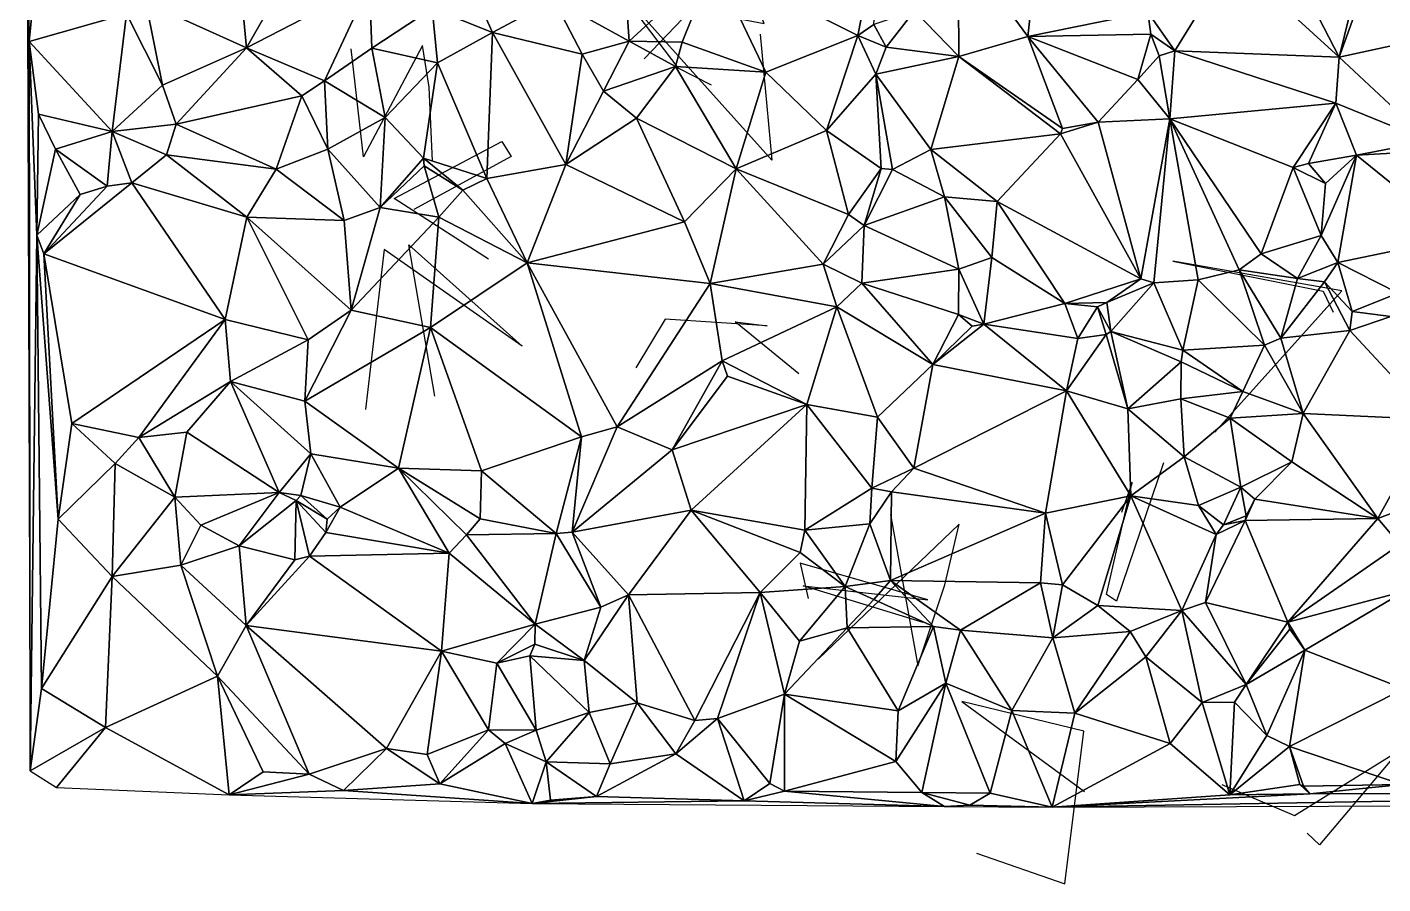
# Model space of a CAD drawing. Header units: metres. Extents: x -15 to 15.1, y -15.8 to 15.4.
# Drawn here: x -14.98 to -1.29, y -15.77 to -7.12 of the extents above; entities that cross this region are included whole.
import ezdxf

# ---------------------------------------------------------------- set-up
doc = ezdxf.new("R2010")
doc.units = ezdxf.units.M
doc.layers.add('CRACKS', color=1, linetype='Continuous')
doc.layers.add('STREET_MESH', color=7, linetype='Continuous')

msp = doc.modelspace()

# ---------------------------------------------------------------- linework, layer by layer
at = {"layer": 'CRACKS'}
for points in [[(-8.521, -6.896, 0.1), (-7.537, -7.08, 0.1), (-8.022, -5.888, 0.1), (-8.204, -6.868, 0.1), (-8.749, -7.436, 0.1)], [(-7.576, -7.19, 0.1), (-7.459, -8.461, 0.1), (-9.024, -6.712, 0.1), (-8.408, -7.53, 0.1), (-8.073, -7.699, 0.1)], [(-10.886, -8.471, 0.1), (-10.921, -7.724, 0.1), (-10.986, -7.304, 0.1), (-11.583, -8.426, 0.1), (-11.709, -7.337, 0.1)], [(-10.322, -9.462, 0.1), (-11.272, -8.85, 0.1), (-10.186, -8.274, 0.1), (-10.093, -8.425, 0.1), (-11.075, -8.961, 0.1)], [(-10.863, -10.846, 0.1), (-11.126, -9.317, 0.1), (-9.98, -10.34, 0.1), (-11.373, -9.364, 0.1), (-11.564, -10.98, 0.1)], [(-2.986, -11.21, 0.1), (-1.703, -9.782, 0.1), (-3.409, -9.482, 0.1), (-1.891, -9.783, 0.1), (-1.792, -9.997, 0.1)], [(-7.186, -10.618, 0.1), (-7.831, -10.095, 0.1), (-7.506, -10.136, 0.1), (-8.536, -10.066, 0.1), (-8.834, -10.559, 0.1)], [(-3.503, -11.519, 0.1), (-3.978, -12.915, 0.1), (-4.081, -12.849, 0.1), (-3.822, -11.719, 0.1), (-3.929, -12.021, 0.1)], [(-6.261, -12.039, 0.1), (-5.985, -13.571, 0.1), (-5.713, -12.751, 0.1), (-5.569, -12.139, 0.1), (-6.991, -13.501, 0.1)], [(-5.931, -13.132, 0.1), (-7.142, -12.762, 0.1), (-5.884, -12.901, 0.1), (-7.172, -12.532, 0.1), (-7.092, -12.889, 0.1)], [(-5.393, -15.461, 0.1), (-4.502, -15.772, 0.1), (-4.31, -14.231, 0.1), (-5.54, -13.929, 0.1), (-4.302, -14.84, 0.1)], [(-2.915, -14.767, 0.1), (-2.181, -15.082, 0.1), (-1.125, -14.425, 0.1), (-1.929, -15.376, 0.1), (-2.054, -15.261, 0.1)]]:
    msp.add_polyline3d(points, dxfattribs=at)
at = {"layer": 'STREET_MESH'}
for points in [[(-1.349, -5.871), (-2.512, -5.906), (-1.729, -7.42)], [(-1.21, -5.973), (-1.349, -5.871), (-1.729, -7.42)], [(-2.512, -5.906), (-2.817, -6.426), (-1.729, -7.42)], [(-0.462, -7.144), (-1.21, -5.973), (-1.729, -7.42)], [(-14.96, -7.261), (-14.899, -6.643), (-14.98, -6.12)], [(-14.95, -14.63), (-14.96, -7.261), (-14.98, -6.12)], [(-13.782, -6.868), (-12.764, -7.328), (-12.886, -6.048)], [(-12.886, -6.048), (-12.764, -7.328), (-12.166, -6.276)], [(-8.984, -6.051), (-9.66, -6.838), (-8.902, -7.26)], [(-8.047, -6.472), (-8.984, -6.051), (-8.902, -7.26)], [(-6.363, -6.029), (-8.047, -6.472), (-6.592, -7.202)], [(-6.43, -7.09), (-6.363, -6.029), (-6.592, -7.202)], [(-12.764, -7.328), (-11.522, -6.683), (-12.166, -6.276)], [(-5.572, -7.415), (-5.577, -6.252), (-6.018, -6.953)], [(-4.776, -6.338), (-5.577, -6.252), (-4.876, -7.213)], [(-5.577, -6.252), (-5.572, -7.415), (-4.876, -7.213)], [(-3.664, -6.967), (-4.776, -6.338), (-4.876, -7.213)], [(-2.817, -6.426), (-3.664, -6.967), (-3.39, -7.356)], [(-2.817, -6.426), (-3.39, -7.356), (-1.729, -7.42)], [(-8.047, -6.472), (-8.902, -7.26), (-8.366, -7.269)], [(-8.047, -6.472), (-8.366, -7.269), (-7.521, -7.573)], [(-6.592, -7.202), (-8.047, -6.472), (-7.521, -7.573)], [(-14.899, -6.643), (-14.96, -7.261), (-13.975, -6.983)], [(-12.764, -7.328), (-11.978, -7.661), (-11.522, -6.683)], [(-11.522, -6.683), (-11.978, -7.661), (-11.498, -7.329)], [(-11.522, -6.683), (-11.498, -7.329), (-10.889, -6.928)], [(-10.484, -6.722), (-10.889, -6.928), (-10.281, -7.17)], [(-9.66, -6.838), (-10.484, -6.722), (-10.281, -7.17)], [(-9.66, -6.838), (-10.281, -7.17), (-9.374, -7.391)], [(-8.902, -7.26), (-9.66, -6.838), (-9.374, -7.391)], [(-13.613, -7.702), (-13.782, -6.868), (-13.975, -6.983)], [(-13.613, -7.702), (-12.764, -7.328), (-13.782, -6.868)], [(-10.889, -6.928), (-11.498, -7.329), (-10.835, -7.479)], [(-10.889, -6.928), (-10.835, -7.479), (-10.281, -7.17)], [(-6.43, -7.09), (-6.305, -7.321), (-6.018, -6.953)], [(-6.305, -7.321), (-5.572, -7.415), (-6.018, -6.953)], [(-3.632, -7.189), (-3.664, -6.967), (-4.876, -7.213)], [(-3.664, -6.967), (-3.632, -7.189), (-3.39, -7.356)], [(-14.96, -7.261), (-14.121, -8.17), (-13.975, -6.983)], [(-14.121, -8.17), (-13.613, -7.702), (-13.975, -6.983)], [(-6.305, -7.321), (-6.43, -7.09), (-6.592, -7.202)], [(-10.281, -7.17), (-10.835, -7.479), (-10.337, -8.648)], [(-9.541, -8.505), (-10.281, -7.17), (-10.337, -8.648)], [(-10.281, -7.17), (-9.541, -8.505), (-9.374, -7.391)], [(-6.906, -8.162), (-6.592, -7.202), (-7.521, -7.573)], [(-6.411, -7.594), (-6.592, -7.202), (-6.906, -8.162)], [(-6.305, -7.321), (-6.592, -7.202), (-6.411, -7.594)], [(-5.572, -7.415), (-4.526, -8.142), (-4.876, -7.213)], [(-3.765, -7.645), (-3.632, -7.189), (-4.876, -7.213)], [(-4.526, -8.142), (-4.165, -8.076), (-4.876, -7.213)], [(-4.165, -8.076), (-3.765, -7.645), (-4.876, -7.213)], [(-3.548, -7.406), (-3.632, -7.189), (-3.765, -7.645)], [(-3.632, -7.189), (-3.548, -7.406), (-3.39, -7.356)], [(-0.821, -8.269), (-0.462, -7.144), (-1.729, -7.42)], [(-14.882, -9.219), (-14.96, -7.261), (-14.95, -14.63)], [(-14.865, -7.998), (-14.121, -8.17), (-14.96, -7.261)], [(-14.882, -9.219), (-14.865, -7.998), (-14.96, -7.261)], [(-13.475, -8.096), (-12.764, -7.328), (-13.613, -7.702)], [(-12.764, -7.328), (-13.475, -8.096), (-12.205, -7.811)], [(-11.978, -7.661), (-12.764, -7.328), (-12.205, -7.811)], [(-11.498, -7.329), (-11.978, -7.661), (-11.366, -8.031)], [(-10.835, -7.479), (-11.498, -7.329), (-11.366, -8.031)], [(-9.541, -8.505), (-9.159, -7.765), (-9.374, -7.391)], [(-9.159, -7.765), (-8.902, -7.26), (-9.374, -7.391)], [(-9.159, -7.765), (-8.432, -7.515), (-8.902, -7.26)], [(-8.902, -7.26), (-8.432, -7.515), (-8.366, -7.269)], [(-8.366, -7.269), (-8.432, -7.515), (-7.521, -7.573)], [(-5.572, -7.415), (-6.305, -7.321), (-6.411, -7.594)], [(-3.548, -7.406), (-3.44, -8.044), (-3.39, -7.356)], [(-3.39, -7.356), (-3.44, -8.044), (-1.765, -7.886)], [(-3.39, -7.356), (-1.765, -7.886), (-1.729, -7.42)], [(-10.978, -8.441), (-10.835, -7.479), (-11.366, -8.031)], [(-10.835, -7.479), (-10.978, -8.441), (-10.337, -8.648)], [(-8.432, -7.515), (-9.159, -7.765), (-8.826, -8.037)], [(-8.432, -7.515), (-8.826, -8.037), (-7.819, -8.548)], [(-8.432, -7.515), (-7.819, -8.548), (-7.521, -7.573)], [(-5.572, -7.415), (-6.411, -7.594), (-5.854, -8.352)], [(-4.543, -8.196), (-5.572, -7.415), (-5.854, -8.352)], [(-5.572, -7.415), (-4.543, -8.196), (-4.526, -8.142)], [(-3.44, -8.044), (-3.548, -7.406), (-3.765, -7.645)], [(-1.765, -7.886), (-0.821, -8.269), (-1.729, -7.42)], [(-11.945, -8.349), (-11.978, -7.661), (-12.205, -7.811)], [(-11.978, -7.661), (-11.945, -8.349), (-11.366, -8.031)], [(-7.819, -8.548), (-6.906, -8.162), (-7.521, -7.573)], [(-6.356, -8.546), (-6.411, -7.594), (-6.906, -8.162)], [(-6.411, -7.594), (-6.24, -8.554), (-5.854, -8.352)], [(-6.24, -8.554), (-6.411, -7.594), (-6.356, -8.546)], [(-3.44, -8.044), (-3.765, -7.645), (-4.165, -8.076)], [(-14.121, -8.17), (-13.475, -8.096), (-13.613, -7.702)], [(-8.826, -8.037), (-9.159, -7.765), (-9.541, -8.505)], [(-13.475, -8.096), (-12.464, -8.553), (-12.205, -7.811)], [(-12.464, -8.553), (-11.945, -8.349), (-12.205, -7.811)], [(-1.765, -7.886), (-3.44, -8.044), (-2.194, -8.536)], [(-2.039, -8.494), (-1.765, -7.886), (-2.194, -8.536)], [(-1.765, -7.886), (-2.039, -8.494), (-1.554, -8.411)], [(-1.765, -7.886), (-1.554, -8.411), (-0.821, -8.269)], [(-14.694, -8.351), (-14.865, -7.998), (-14.882, -9.219)], [(-14.121, -8.17), (-14.865, -7.998), (-14.694, -8.351)], [(-11.945, -8.349), (-11.415, -8.94), (-11.366, -8.031)], [(-11.415, -8.94), (-10.978, -8.441), (-11.366, -8.031)], [(-8.826, -8.037), (-9.541, -8.505), (-8.343, -9.085)], [(-7.819, -8.548), (-8.826, -8.037), (-8.343, -9.085)], [(-4.165, -8.076), (-4.543, -8.196), (-3.733, -9.66)], [(-4.526, -8.142), (-4.543, -8.196), (-4.165, -8.076)], [(-3.44, -8.044), (-4.165, -8.076), (-3.733, -9.66)], [(-3.603, -9.699), (-3.44, -8.044), (-3.733, -9.66)], [(-3.44, -8.044), (-3.603, -9.699), (-3.154, -9.67)], [(-3.44, -8.044), (-2.518, -9.409), (-2.194, -8.536)], [(-2.739, -9.568), (-3.44, -8.044), (-3.154, -9.67)], [(-2.518, -9.409), (-3.44, -8.044), (-2.739, -9.568)], [(-14.171, -8.725), (-14.121, -8.17), (-14.694, -8.351)], [(-14.121, -8.17), (-14.171, -8.725), (-13.922, -8.69)], [(-13.475, -8.096), (-14.121, -8.17), (-13.573, -8.406)], [(-13.573, -8.406), (-14.121, -8.17), (-13.922, -8.69)], [(-12.464, -8.553), (-13.475, -8.096), (-13.573, -8.406)], [(-7.819, -8.548), (-6.684, -9.009), (-6.906, -8.162)], [(-6.684, -9.009), (-6.356, -8.546), (-6.906, -8.162)], [(-5.183, -8.879), (-4.543, -8.196), (-5.854, -8.352)], [(-4.543, -8.196), (-5.183, -8.879), (-3.733, -9.66)], [(-14.445, -8.808), (-14.694, -8.351), (-14.882, -9.219)], [(-14.445, -8.808), (-14.171, -8.725), (-14.694, -8.351)], [(-11.945, -8.349), (-12.464, -8.553), (-11.78, -9.071)], [(-11.415, -8.94), (-11.945, -8.349), (-11.78, -9.071)], [(-1.554, -8.411), (-0.893, -8.373), (-0.821, -8.269)], [(-13.573, -8.406), (-13.922, -8.69), (-12.762, -9.038)], [(-12.464, -8.553), (-13.573, -8.406), (-12.762, -9.038)], [(-11.415, -8.94), (-10.969, -8.52), (-10.978, -8.441)], [(-10.978, -8.441), (-10.581, -8.764), (-10.337, -8.648)], [(-10.969, -8.52), (-10.581, -8.764), (-10.978, -8.441)], [(-6.24, -8.554), (-5.716, -8.833), (-5.854, -8.352)], [(-5.716, -8.833), (-5.183, -8.879), (-5.854, -8.352)], [(-2.039, -8.494), (-1.87, -8.697), (-1.554, -8.411)], [(-1.554, -8.411), (-1.87, -8.697), (-1.911, -9.222)], [(-1.743, -9.495), (-1.554, -8.411), (-1.911, -9.222)], [(-1.743, -9.495), (-0.53, -9.243), (-1.554, -8.411)], [(-0.53, -9.243), (-0.893, -8.373), (-1.554, -8.411)], [(-12.464, -8.553), (-12.762, -9.038), (-11.78, -9.071)], [(-10.969, -8.52), (-11.415, -8.94), (-10.822, -9.036)], [(-10.581, -8.764), (-10.969, -8.52), (-10.822, -9.036)], [(-9.93, -9.499), (-9.541, -8.505), (-10.337, -8.648)], [(-9.541, -8.505), (-9.93, -9.499), (-8.343, -9.085)], [(-8.082, -9.706), (-7.819, -8.548), (-8.343, -9.085)], [(-8.082, -9.706), (-6.941, -9.511), (-7.819, -8.548)], [(-6.941, -9.511), (-6.684, -9.009), (-7.819, -8.548)], [(-6.356, -8.546), (-6.684, -9.009), (-6.528, -9.122)], [(-6.24, -8.554), (-6.356, -8.546), (-6.528, -9.122)], [(-5.716, -8.833), (-6.24, -8.554), (-6.528, -9.122)], [(-2.194, -8.536), (-2.518, -9.409), (-1.911, -9.222)], [(-1.87, -8.697), (-2.039, -8.494), (-2.194, -8.536)], [(-1.87, -8.697), (-2.194, -8.536), (-1.911, -9.222)], [(-12.979, -10.07), (-13.922, -8.69), (-14.812, -9.407)], [(-13.922, -8.69), (-14.171, -8.725), (-14.812, -9.407)], [(-14.171, -8.725), (-14.445, -8.808), (-14.812, -9.407)], [(-13.922, -8.69), (-12.979, -10.07), (-12.762, -9.038)], [(-10.581, -8.764), (-9.93, -9.499), (-10.337, -8.648)], [(-14.445, -8.808), (-14.882, -9.219), (-14.812, -9.407)], [(-10.581, -8.764), (-10.822, -9.036), (-9.93, -9.499)], [(-5.57, -9.561), (-5.716, -8.833), (-6.528, -9.122)], [(-5.716, -8.833), (-5.57, -9.561), (-5.238, -9.444)], [(-5.183, -8.879), (-5.716, -8.833), (-5.238, -9.444)], [(-5.183, -8.879), (-5.238, -9.444), (-4.5, -9.909)], [(-5.183, -8.879), (-4.5, -9.909), (-3.733, -9.66)], [(-11.708, -9.975), (-11.415, -8.94), (-11.78, -9.071)], [(-10.822, -9.036), (-11.415, -8.94), (-11.708, -9.975)], [(-10.822, -9.036), (-11.708, -9.975), (-10.908, -10.15)], [(-9.93, -9.499), (-10.822, -9.036), (-10.908, -10.15)], [(-6.684, -9.009), (-6.941, -9.511), (-6.528, -9.122)], [(-12.762, -9.038), (-12.979, -10.07), (-12.142, -10.276)], [(-11.708, -9.975), (-12.762, -9.038), (-12.142, -10.276)], [(-12.762, -9.038), (-11.708, -9.975), (-11.78, -9.071)], [(-9.93, -9.499), (-8.082, -9.706), (-8.343, -9.085)], [(-6.941, -9.511), (-6.551, -9.704), (-6.528, -9.122)], [(-6.551, -9.704), (-5.57, -9.561), (-6.528, -9.122)], [(-14.836, -13.797), (-14.882, -9.219), (-14.95, -14.63)], [(-14.667, -12.089), (-14.882, -9.219), (-14.836, -13.797)], [(-14.882, -9.219), (-14.667, -12.089), (-14.812, -9.407)], [(-2.518, -9.409), (-2.151, -9.655), (-1.911, -9.222)], [(-2.151, -9.655), (-1.743, -9.495), (-1.911, -9.222)], [(-1.743, -9.495), (-1.135, -9.805), (-0.53, -9.243)], [(-14.667, -12.089), (-14.53, -11.121), (-14.812, -9.407)], [(-14.53, -11.121), (-12.979, -10.07), (-14.812, -9.407)], [(-5.57, -9.561), (-5.32, -10.118), (-5.238, -9.444)], [(-5.238, -9.444), (-5.32, -10.118), (-4.5, -9.909)], [(-2.151, -9.655), (-2.518, -9.409), (-2.739, -9.568)], [(-9.93, -9.499), (-10.908, -10.15), (-9.381, -11.255)], [(-9.021, -11.155), (-9.93, -9.499), (-9.381, -11.255)], [(-9.021, -11.155), (-8.082, -9.706), (-9.93, -9.499)], [(-8.082, -9.706), (-6.802, -9.944), (-6.941, -9.511)], [(-6.941, -9.511), (-6.802, -9.944), (-6.551, -9.704)], [(-5.57, -9.561), (-6.551, -9.704), (-5.576, -10.019)], [(-5.32, -10.118), (-5.57, -9.561), (-5.576, -10.019)], [(-2.739, -9.568), (-3.154, -9.67), (-2.486, -10.33)], [(-2.32, -10.261), (-2.739, -9.568), (-2.486, -10.33)], [(-2.32, -10.261), (-2.151, -9.655), (-2.739, -9.568)], [(-1.878, -9.689), (-1.743, -9.495), (-2.151, -9.655)], [(-1.6, -9.99), (-1.743, -9.495), (-1.878, -9.689)], [(-1.6, -9.99), (-1.135, -9.805), (-1.743, -9.495)], [(-7.961, -10.487), (-8.082, -9.706), (-9.021, -11.155)], [(-6.802, -9.944), (-8.082, -9.706), (-7.961, -10.487)], [(-6.802, -9.944), (-5.834, -10.526), (-6.551, -9.704)], [(-6.551, -9.704), (-5.834, -10.526), (-5.576, -10.019)], [(-4.5, -9.909), (-4.076, -9.899), (-3.733, -9.66)], [(-4.076, -9.899), (-3.603, -9.699), (-3.733, -9.66)], [(-4.076, -9.899), (-4.036, -10.191), (-3.603, -9.699)], [(-3.603, -9.699), (-4.036, -10.191), (-3.31, -10.379)], [(-3.603, -9.699), (-3.31, -10.379), (-3.154, -9.67)], [(-3.154, -9.67), (-3.31, -10.379), (-2.486, -10.33)], [(-2.32, -10.261), (-1.878, -9.689), (-2.151, -9.655)], [(-1.623, -10.183), (-1.878, -9.689), (-2.32, -10.261)], [(-1.623, -10.183), (-1.6, -9.99), (-1.878, -9.689)], [(-1.135, -9.805), (-1.6, -9.99), (-1.21, -10.042)], [(-12.177, -10.896), (-11.708, -9.975), (-12.142, -10.276)], [(-11.708, -9.975), (-12.177, -10.896), (-10.908, -10.15)], [(-6.802, -9.944), (-7.961, -10.487), (-7.107, -10.929)], [(-6.392, -11.059), (-6.802, -9.944), (-7.107, -10.929)], [(-5.834, -10.526), (-6.802, -9.944), (-6.392, -11.059)], [(-4.5, -9.909), (-5.32, -10.118), (-4.369, -10.263)], [(-4.17, -9.942), (-4.076, -9.899), (-4.5, -9.909)], [(-4.17, -9.942), (-4.5, -9.909), (-4.369, -10.263)], [(-4.082, -10.224), (-4.17, -9.942), (-4.369, -10.263)], [(-4.076, -9.899), (-4.17, -9.942), (-4.036, -10.191)], [(-4.17, -9.942), (-4.082, -10.224), (-4.036, -10.191)], [(-1.6, -9.99), (-1.623, -10.183), (-1.21, -10.042)], [(-13.851, -11.263), (-12.979, -10.07), (-14.53, -11.121)], [(-12.979, -10.07), (-13.851, -11.263), (-12.926, -10.697)], [(-12.979, -10.07), (-12.926, -10.697), (-12.142, -10.276)], [(-5.834, -10.526), (-5.437, -10.138), (-5.576, -10.019)], [(-5.834, -10.526), (-5.32, -10.118), (-5.437, -10.138)], [(-4.485, -10.792), (-5.32, -10.118), (-5.834, -10.526)], [(-5.437, -10.138), (-5.32, -10.118), (-5.576, -10.019)], [(-5.32, -10.118), (-4.485, -10.792), (-4.369, -10.263)], [(-1.21, -10.042), (-1.623, -10.183), (-0.788, -11.081)], [(-12.177, -10.896), (-11.23, -11.571), (-10.908, -10.15)], [(-10.908, -10.15), (-11.23, -11.571), (-10.393, -11.6)], [(-9.381, -11.255), (-10.908, -10.15), (-10.393, -11.6)], [(-4.485, -10.792), (-4.082, -10.224), (-4.369, -10.263)], [(-4.082, -10.224), (-4.485, -10.792), (-3.865, -10.973)], [(-4.036, -10.191), (-4.082, -10.224), (-3.865, -10.973)], [(-4.036, -10.191), (-3.326, -10.5), (-3.31, -10.379)], [(-3.326, -10.5), (-4.036, -10.191), (-3.865, -10.973)], [(-2.095, -11.019), (-2.32, -10.261), (-2.486, -10.33)], [(-1.623, -10.183), (-2.32, -10.261), (-2.095, -11.019)], [(-1.623, -10.183), (-2.095, -11.019), (-0.788, -11.081)], [(-12.926, -10.697), (-12.177, -10.896), (-12.142, -10.276)], [(-3.326, -10.5), (-2.703, -10.798), (-3.31, -10.379)], [(-3.31, -10.379), (-2.703, -10.798), (-2.486, -10.33)], [(-2.703, -10.798), (-2.095, -11.019), (-2.486, -10.33)], [(-8.466, -11.386), (-7.961, -10.487), (-9.021, -11.155)], [(-8.466, -11.386), (-7.909, -10.644), (-7.961, -10.487)], [(-7.961, -10.487), (-7.909, -10.644), (-7.107, -10.929)], [(-6.025, -11.571), (-5.834, -10.526), (-6.392, -11.059)], [(-6.025, -11.571), (-4.485, -10.792), (-5.834, -10.526)], [(-3.326, -10.5), (-3.865, -10.973), (-3.328, -10.872)], [(-2.703, -10.798), (-3.326, -10.5), (-3.328, -10.872)], [(-7.909, -10.644), (-8.466, -11.386), (-7.107, -10.929)], [(-13.851, -11.263), (-13.366, -11.208), (-12.926, -10.697)], [(-12.926, -10.697), (-13.366, -11.208), (-12.434, -11.818)], [(-12.114, -11.429), (-12.926, -10.697), (-12.434, -11.818)], [(-12.114, -11.429), (-12.177, -10.896), (-12.926, -10.697)], [(-6.025, -11.571), (-4.695, -12.026), (-4.485, -10.792)], [(-4.485, -10.792), (-4.695, -12.026), (-3.834, -11.852)], [(-3.865, -10.973), (-4.485, -10.792), (-3.834, -11.852)], [(-2.831, -11.068), (-2.703, -10.798), (-3.328, -10.872)], [(-2.095, -11.019), (-2.703, -10.798), (-2.831, -11.068)], [(-12.177, -10.896), (-12.114, -11.429), (-11.23, -11.571)], [(-8.466, -11.386), (-8.275, -11.997), (-7.107, -10.929)], [(-8.275, -11.997), (-7.128, -12.2), (-7.107, -10.929)], [(-7.128, -12.2), (-6.45, -11.773), (-7.107, -10.929)], [(-6.45, -11.773), (-6.392, -11.059), (-7.107, -10.929)], [(-3.865, -10.973), (-3.295, -11.457), (-3.328, -10.872)], [(-3.295, -11.457), (-2.831, -11.068), (-3.328, -10.872)], [(-6.45, -11.773), (-6.025, -11.571), (-6.392, -11.059)], [(-3.295, -11.457), (-3.865, -10.973), (-3.834, -11.852)], [(-3.295, -11.457), (-2.724, -11.764), (-2.831, -11.068)], [(-2.095, -11.019), (-2.831, -11.068), (-2.207, -11.509)], [(-2.831, -11.068), (-2.724, -11.764), (-2.207, -11.509)], [(-1.34, -12.081), (-2.095, -11.019), (-2.207, -11.509)], [(-2.095, -11.019), (-1.34, -12.081), (-0.788, -11.081)], [(-1.34, -12.081), (-0.65, -11.817), (-0.788, -11.081)], [(-14.092, -11.524), (-14.53, -11.121), (-14.667, -12.089)], [(-14.092, -11.524), (-13.851, -11.263), (-14.53, -11.121)], [(-13.851, -11.263), (-13.487, -11.866), (-13.366, -11.208)], [(-13.366, -11.208), (-13.487, -11.866), (-12.434, -11.818)], [(-9.475, -12.219), (-9.021, -11.155), (-9.381, -11.255)], [(-8.466, -11.386), (-9.021, -11.155), (-9.475, -12.219)], [(-13.851, -11.263), (-14.092, -11.524), (-13.487, -11.866)], [(-9.639, -12.231), (-9.381, -11.255), (-10.393, -11.6)], [(-9.639, -12.231), (-9.475, -12.219), (-9.381, -11.255)], [(-12.215, -11.85), (-12.114, -11.429), (-12.434, -11.818)], [(-12.114, -11.429), (-12.215, -11.85), (-11.819, -11.967)], [(-12.114, -11.429), (-11.819, -11.967), (-11.23, -11.571)], [(-8.275, -11.997), (-8.466, -11.386), (-9.475, -12.219)], [(-3.152, -11.951), (-3.295, -11.457), (-3.834, -11.852)], [(-3.295, -11.457), (-3.152, -11.951), (-2.724, -11.764)], [(-14.092, -11.524), (-14.667, -12.089), (-14.123, -12.667)], [(-13.487, -11.866), (-14.092, -11.524), (-14.123, -12.667)], [(-11.819, -11.967), (-10.717, -12.431), (-11.23, -11.571)], [(-11.23, -11.571), (-10.404, -12.086), (-10.393, -11.6)], [(-10.542, -12.245), (-10.404, -12.086), (-11.23, -11.571)], [(-10.717, -12.431), (-10.542, -12.245), (-11.23, -11.571)], [(-10.404, -12.086), (-9.639, -12.231), (-10.393, -11.6)], [(-6.45, -11.773), (-6.25, -11.813), (-6.025, -11.571)], [(-6.025, -11.571), (-6.25, -11.813), (-4.695, -12.026)], [(-2.724, -11.764), (-2.582, -11.887), (-2.207, -11.509)], [(-2.582, -11.887), (-1.34, -12.081), (-2.207, -11.509)], [(-6.469, -12.134), (-6.45, -11.773), (-7.128, -12.2)], [(-6.45, -11.773), (-6.469, -12.134), (-6.25, -11.813)], [(-2.724, -11.764), (-3.152, -11.951), (-2.898, -12.146)], [(-2.669, -12.053), (-2.724, -11.764), (-2.898, -12.146)], [(-2.669, -12.053), (-2.582, -11.887), (-2.724, -11.764)], [(-13.427, -12.553), (-13.487, -11.866), (-14.123, -12.667)], [(-12.434, -11.818), (-13.487, -11.866), (-13.227, -12.149)], [(-13.487, -11.866), (-13.427, -12.553), (-13.227, -12.149)], [(-12.839, -12.358), (-12.434, -11.818), (-13.227, -12.149)], [(-12.839, -12.358), (-12.264, -11.899), (-12.434, -11.818)], [(-12.278, -12.497), (-12.264, -11.899), (-12.839, -12.358)], [(-12.264, -11.899), (-12.215, -11.85), (-12.434, -11.818)], [(-12.264, -11.899), (-12.278, -12.497), (-12.13, -12.46)], [(-12.215, -11.85), (-12.264, -11.899), (-11.951, -12.087)], [(-12.264, -11.899), (-11.965, -12.222), (-11.951, -12.087)], [(-11.965, -12.222), (-12.264, -11.899), (-12.13, -12.46)], [(-12.215, -11.85), (-11.951, -12.087), (-11.819, -11.967)], [(-6.25, -11.813), (-6.469, -12.134), (-6.262, -12.708)], [(-4.695, -12.026), (-6.25, -11.813), (-6.262, -12.708)], [(-4.695, -12.026), (-4.525, -12.751), (-3.834, -11.852)], [(-4.525, -12.751), (-4.169, -12.96), (-3.834, -11.852)], [(-4.169, -12.96), (-3.319, -13.01), (-3.834, -11.852)], [(-2.973, -12.243), (-3.152, -11.951), (-3.834, -11.852)], [(-3.319, -13.01), (-2.973, -12.243), (-3.834, -11.852)], [(-1.34, -12.081), (-2.582, -11.887), (-2.679, -12.102)], [(-2.582, -11.887), (-2.669, -12.053), (-2.679, -12.102)], [(-0.65, -11.817), (-1.34, -12.081), (-1.118, -12.343)], [(-11.951, -12.087), (-11.965, -12.222), (-11.819, -11.967)], [(-11.965, -12.222), (-10.717, -12.431), (-11.819, -11.967)], [(-8.906, -12.853), (-8.275, -11.997), (-9.475, -12.219)], [(-8.906, -12.853), (-7.576, -12.83), (-8.275, -11.997)], [(-7.174, -12.423), (-7.128, -12.2), (-8.275, -11.997)], [(-7.576, -12.83), (-7.174, -12.423), (-8.275, -11.997)], [(-4.747, -12.732), (-4.695, -12.026), (-6.262, -12.708)], [(-4.747, -12.732), (-4.525, -12.751), (-4.695, -12.026)], [(-3.152, -11.951), (-2.973, -12.243), (-2.898, -12.146)], [(-14.667, -12.089), (-14.836, -13.797), (-14.123, -12.667)], [(-13.427, -12.553), (-12.839, -12.358), (-13.227, -12.149)], [(-10.542, -12.245), (-9.639, -12.231), (-10.404, -12.086)], [(-6.469, -12.134), (-7.128, -12.2), (-6.72, -12.767)], [(-6.262, -12.708), (-6.469, -12.134), (-6.72, -12.767)], [(-3.081, -12.929), (-2.679, -12.102), (-2.973, -12.243)], [(-3.081, -12.929), (-2.249, -13.128), (-2.679, -12.102)], [(-2.973, -12.243), (-2.679, -12.102), (-2.898, -12.146)], [(-2.679, -12.102), (-2.669, -12.053), (-2.898, -12.146)], [(-2.249, -13.128), (-1.34, -12.081), (-2.679, -12.102)], [(-1.34, -12.081), (-2.249, -13.128), (-1.118, -12.343)], [(-10.717, -12.431), (-11.965, -12.222), (-12.13, -12.46)], [(-10.717, -12.431), (-9.85, -13.148), (-10.542, -12.245)], [(-10.542, -12.245), (-9.85, -13.148), (-9.639, -12.231)], [(-9.85, -13.148), (-9.188, -12.977), (-9.639, -12.231)], [(-9.639, -12.231), (-9.188, -12.977), (-9.475, -12.219)], [(-9.188, -12.977), (-8.906, -12.853), (-9.475, -12.219)], [(-7.128, -12.2), (-7.174, -12.423), (-6.72, -12.767)], [(-3.319, -13.01), (-3.081, -12.929), (-2.973, -12.243)], [(-12.769, -13.163), (-12.839, -12.358), (-13.427, -12.553)], [(-12.769, -13.163), (-12.278, -12.497), (-12.839, -12.358)], [(-10.797, -13.42), (-10.717, -12.431), (-12.13, -12.46)], [(-9.85, -13.148), (-10.717, -12.431), (-10.797, -13.42)], [(-7.174, -12.423), (-7.576, -12.83), (-6.72, -12.767)], [(-1.118, -12.343), (-2.249, -13.128), (-1.066, -12.816)], [(-13.058, -13.674), (-13.427, -12.553), (-14.123, -12.667)], [(-13.058, -13.674), (-12.769, -13.163), (-13.427, -12.553)], [(-12.769, -13.163), (-10.797, -13.42), (-12.13, -12.46)], [(-12.278, -12.497), (-12.769, -13.163), (-12.13, -12.46)], [(-14.836, -13.797), (-14.189, -14.193), (-14.123, -12.667)], [(-14.189, -14.193), (-13.058, -13.674), (-14.123, -12.667)], [(-6.431, -12.898), (-6.262, -12.708), (-6.72, -12.767)], [(-6.431, -12.898), (-5.828, -13.173), (-6.262, -12.708)], [(-4.747, -12.732), (-6.262, -12.708), (-5.553, -13.21)], [(-6.262, -12.708), (-5.828, -13.173), (-5.553, -13.21)], [(-4.621, -13.288), (-4.747, -12.732), (-5.553, -13.21)], [(-4.747, -12.732), (-4.621, -13.288), (-4.525, -12.751)], [(-9.356, -13.515), (-8.906, -12.853), (-9.188, -12.977)], [(-9.356, -13.515), (-8.821, -13.942), (-8.906, -12.853)], [(-7.576, -12.83), (-8.906, -12.853), (-8.238, -14.12)], [(-8.906, -12.853), (-8.821, -13.942), (-8.238, -14.12)], [(-8.009, -14.102), (-7.576, -12.83), (-8.238, -14.12)], [(-8.009, -14.102), (-7.331, -13.857), (-7.576, -12.83)], [(-7.576, -12.83), (-7.179, -13.321), (-6.72, -12.767)], [(-7.576, -12.83), (-7.331, -13.857), (-7.179, -13.321)], [(-7.179, -13.321), (-6.699, -13.187), (-6.72, -12.767)], [(-6.699, -13.187), (-6.431, -12.898), (-6.72, -12.767)], [(-4.621, -13.288), (-4.169, -12.96), (-4.525, -12.751)], [(-2.249, -13.128), (-2.077, -13.412), (-1.066, -12.816)], [(-2.077, -13.412), (-1.079, -13.803), (-1.066, -12.816)], [(-9.85, -13.148), (-9.356, -13.515), (-9.188, -12.977)], [(-6.699, -13.187), (-5.828, -13.173), (-6.431, -12.898)], [(-4.169, -12.96), (-4.621, -13.288), (-3.84, -13.222)], [(-3.319, -13.01), (-4.169, -12.96), (-3.84, -13.222)], [(-2.668, -13.759), (-3.081, -12.929), (-3.319, -13.01)], [(-3.081, -12.929), (-2.668, -13.759), (-2.249, -13.128)], [(-3.683, -13.478), (-3.319, -13.01), (-3.84, -13.222)], [(-3.683, -13.478), (-3.113, -13.94), (-3.319, -13.01)], [(-3.113, -13.94), (-2.668, -13.759), (-3.319, -13.01)], [(-2.668, -13.759), (-2.229, -13.2), (-2.249, -13.128)], [(-2.249, -13.128), (-2.229, -13.2), (-2.077, -13.412)], [(-12.133, -14.663), (-12.769, -13.163), (-13.058, -13.674)], [(-12.769, -13.163), (-11.352, -14.404), (-10.797, -13.42)], [(-12.133, -14.663), (-11.352, -14.404), (-12.769, -13.163)], [(-10.237, -13.543), (-9.85, -13.148), (-10.797, -13.42)], [(-10.237, -13.543), (-9.853, -13.349), (-9.85, -13.148)], [(-9.853, -13.349), (-9.356, -13.515), (-9.85, -13.148)], [(-6.699, -13.187), (-7.331, -13.857), (-6.185, -14.025)], [(-7.331, -13.857), (-6.699, -13.187), (-7.179, -13.321)], [(-5.828, -13.173), (-6.699, -13.187), (-6.185, -14.025)], [(-5.704, -13.744), (-5.828, -13.173), (-6.185, -14.025)], [(-5.828, -13.173), (-5.704, -13.744), (-5.553, -13.21)], [(-5.704, -13.744), (-5.035, -14.021), (-5.553, -13.21)], [(-5.035, -14.021), (-4.621, -13.288), (-5.553, -13.21)], [(-4.621, -13.288), (-4.401, -14.047), (-3.84, -13.222)], [(-4.401, -14.047), (-3.683, -13.478), (-3.84, -13.222)], [(-2.229, -13.2), (-2.668, -13.759), (-2.077, -13.412)], [(-9.853, -13.349), (-10.237, -13.543), (-9.902, -13.467)], [(-9.356, -13.515), (-9.853, -13.349), (-9.902, -13.467)], [(-4.621, -13.288), (-5.035, -14.021), (-4.401, -14.047)], [(-2.668, -13.759), (-2.462, -14.273), (-2.077, -13.412)], [(-2.462, -14.273), (-2.231, -14.385), (-2.077, -13.412)], [(-2.231, -14.385), (-1.079, -13.803), (-2.077, -13.412)], [(-11.352, -14.404), (-10.939, -14.465), (-10.797, -13.42)], [(-10.939, -14.465), (-10.32, -14.217), (-10.797, -13.42)], [(-10.32, -14.217), (-10.237, -13.543), (-10.797, -13.42)], [(-10.32, -14.217), (-9.841, -14.219), (-10.237, -13.543)], [(-10.237, -13.543), (-9.841, -14.219), (-9.902, -13.467)], [(-9.304, -14.041), (-9.356, -13.515), (-9.902, -13.467)], [(-9.841, -14.219), (-9.304, -14.041), (-9.902, -13.467)], [(-8.821, -13.942), (-9.356, -13.515), (-9.304, -14.041)], [(-3.436, -14.355), (-3.683, -13.478), (-4.401, -14.047)], [(-3.683, -13.478), (-3.436, -14.355), (-3.113, -13.94)], [(-12.94, -14.873), (-13.058, -13.674), (-14.189, -14.193)], [(-12.94, -14.873), (-12.598, -14.639), (-13.058, -13.674)], [(-12.598, -14.639), (-12.133, -14.663), (-13.058, -13.674)], [(-14.189, -14.193), (-14.836, -13.797), (-14.95, -14.63)], [(-5.704, -13.744), (-6.208, -14.535), (-5.945, -14.848)], [(-6.208, -14.535), (-5.704, -13.744), (-6.185, -14.025)], [(-5.255, -14.854), (-5.704, -13.744), (-5.945, -14.848)], [(-5.255, -14.854), (-5.035, -14.021), (-5.704, -13.744)], [(-2.789, -13.937), (-2.668, -13.759), (-3.113, -13.94)], [(-2.668, -13.759), (-2.789, -13.937), (-2.462, -14.273)], [(-1.079, -13.803), (-2.231, -14.385), (-1.097, -14.767)], [(-8.821, -13.942), (-9.304, -14.041), (-9.091, -14.561)], [(-8.821, -13.942), (-9.091, -14.561), (-8.43, -14.459)], [(-8.821, -13.942), (-8.43, -14.459), (-8.238, -14.12)], [(-8.009, -14.102), (-7.48, -14.759), (-7.331, -13.857)], [(-7.331, -13.857), (-7.48, -14.759), (-7.331, -14.834)], [(-7.331, -13.857), (-6.208, -14.535), (-6.185, -14.025)], [(-6.208, -14.535), (-7.331, -13.857), (-7.331, -14.834)], [(-3.436, -14.355), (-2.834, -14.871), (-3.113, -13.94)], [(-2.834, -14.871), (-2.789, -13.937), (-3.113, -13.94)], [(-2.789, -13.937), (-2.834, -14.871), (-2.462, -14.273)], [(-9.841, -14.219), (-9.74, -14.538), (-9.304, -14.041)], [(-9.304, -14.041), (-9.74, -14.538), (-9.091, -14.561)], [(-8.43, -14.459), (-8.009, -14.102), (-8.238, -14.12)], [(-7.74, -14.934), (-8.009, -14.102), (-8.43, -14.459)], [(-7.74, -14.934), (-7.48, -14.759), (-8.009, -14.102)], [(-4.63, -14.998), (-5.035, -14.021), (-5.255, -14.854)], [(-5.035, -14.021), (-4.63, -14.998), (-4.401, -14.047)], [(-4.63, -14.998), (-3.436, -14.355), (-4.401, -14.047)], [(-14.683, -14.8), (-14.189, -14.193), (-14.95, -14.63)], [(-12.94, -14.873), (-14.189, -14.193), (-14.683, -14.8)], [(-10.814, -14.762), (-10.32, -14.217), (-10.939, -14.465)], [(-10.32, -14.217), (-10.814, -14.762), (-10.153, -14.354)], [(-9.841, -14.219), (-10.32, -14.217), (-10.153, -14.354)], [(-9.74, -14.538), (-9.841, -14.219), (-10.153, -14.354)], [(-10.153, -14.354), (-10.814, -14.762), (-9.88, -14.959)], [(-9.74, -14.538), (-10.153, -14.354), (-9.88, -14.959)], [(-3.436, -14.355), (-4.63, -14.998), (-2.834, -14.871)], [(-2.462, -14.273), (-2.834, -14.871), (-2.231, -14.385)], [(-11.352, -14.404), (-12.133, -14.663), (-11.785, -14.83)], [(-10.814, -14.762), (-11.352, -14.404), (-11.785, -14.83)], [(-11.352, -14.404), (-10.814, -14.762), (-10.939, -14.465)], [(-8.43, -14.459), (-9.091, -14.561), (-9.231, -14.889)], [(-7.74, -14.934), (-8.43, -14.459), (-9.231, -14.889)], [(-2.834, -14.871), (-2.129, -14.767), (-2.231, -14.385)], [(-2.231, -14.385), (-2.089, -14.786), (-1.097, -14.767)], [(-2.129, -14.767), (-2.089, -14.786), (-2.231, -14.385)], [(-12.133, -14.663), (-12.598, -14.639), (-12.94, -14.873)], [(-9.694, -14.927), (-9.74, -14.538), (-9.88, -14.959)], [(-9.091, -14.561), (-9.74, -14.538), (-9.231, -14.889)], [(-9.74, -14.538), (-9.694, -14.927), (-9.231, -14.889)], [(-6.208, -14.535), (-7.331, -14.834), (-5.945, -14.848)], [(-11.785, -14.83), (-12.133, -14.663), (-12.94, -14.873)], [(-10.814, -14.762), (-11.785, -14.83), (-9.88, -14.959)], [(-7.48, -14.759), (-7.74, -14.934), (-7.331, -14.834)], [(-2.129, -14.767), (-2.834, -14.871), (-2.026, -14.861)], [(-2.089, -14.786), (-2.129, -14.767), (-2.026, -14.861)], [(-1.097, -14.767), (-2.089, -14.786), (-2.026, -14.861)], [(-1.097, -14.767), (-2.026, -14.861), (4.49, -14.835)], [(-11.785, -14.83), (-12.94, -14.873), (-9.88, -14.959)], [(-9.231, -14.889), (-9.694, -14.927), (-9.88, -14.959)], [(-7.74, -14.934), (-9.231, -14.889), (-9.88, -14.959)], [(-7.74, -14.934), (-5.715, -14.991), (-7.331, -14.834)], [(-7.331, -14.834), (-5.715, -14.991), (-5.945, -14.848)], [(-5.461, -14.976), (-5.255, -14.854), (-5.945, -14.848)], [(-5.715, -14.991), (-5.461, -14.976), (-5.945, -14.848)], [(-4.63, -14.998), (-5.255, -14.854), (-5.461, -14.976)], [(-2.026, -14.861), (-4.63, -14.998), (4.49, -14.835)], [(4.49, -14.835), (-4.63, -14.998), (12.123, -14.936)], [(-2.834, -14.871), (-4.63, -14.998), (-2.026, -14.861)], [(-5.715, -14.991), (-7.74, -14.934), (-9.88, -14.959)], [(-5.715, -14.991), (-4.63, -14.998), (-5.461, -14.976)]]:
    msp.add_3dface(points, dxfattribs=at)

doc.saveas('drawing.dxf')
